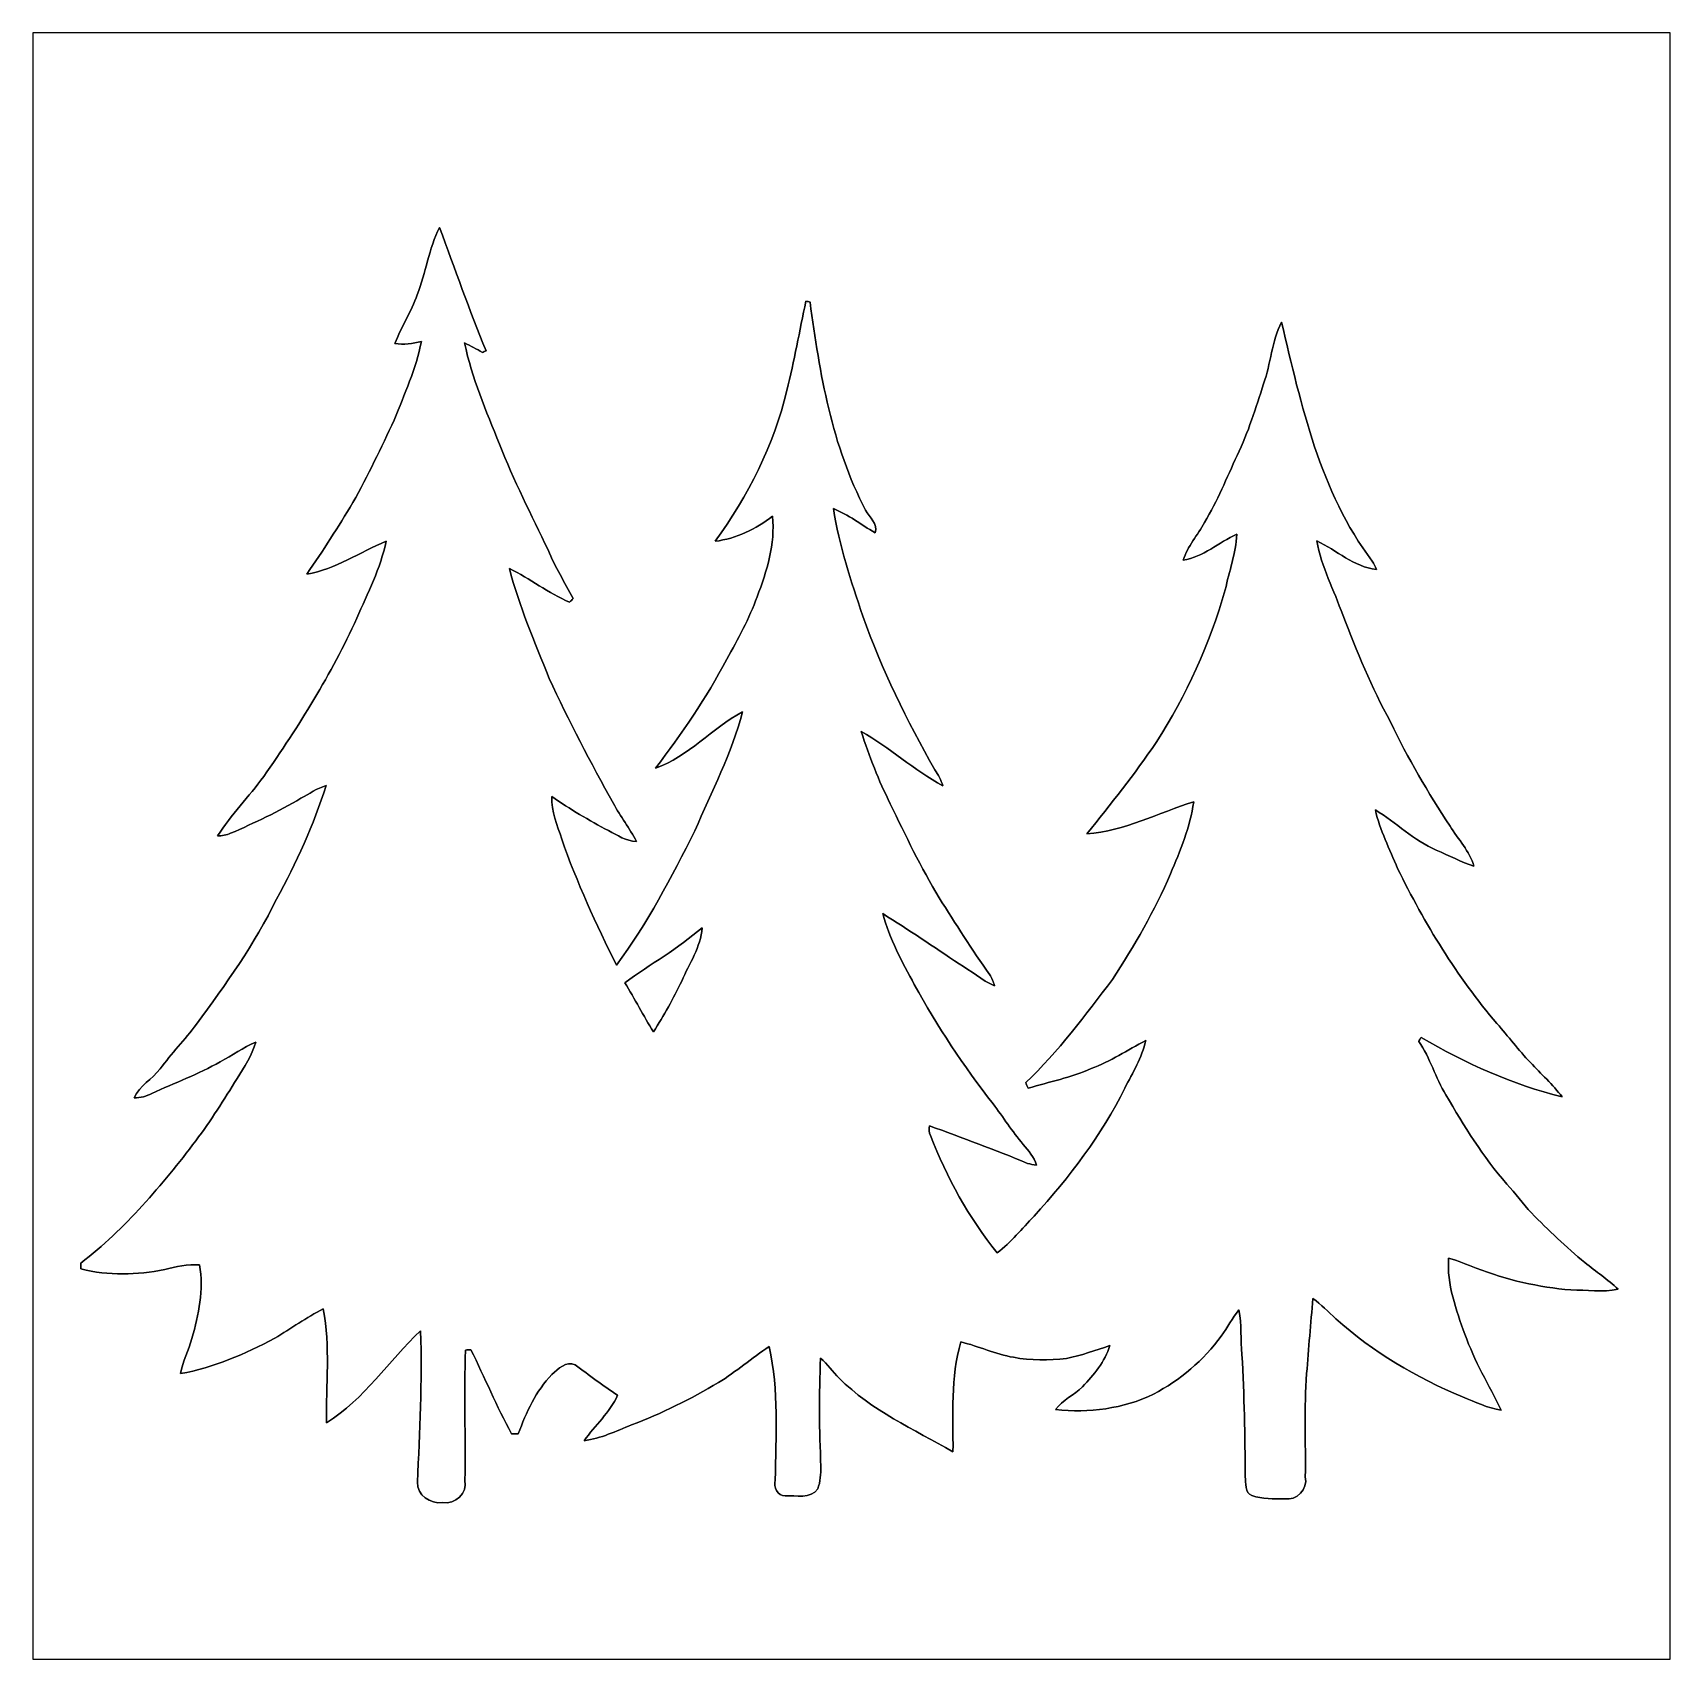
# Model space of a CAD drawing. Header units: centimetres. Extents: x -16.8 to 16.8, y -16.7 to 16.7.
import ezdxf

# ---------------------------------------------------------------- set-up
doc = ezdxf.new("R2010")
doc.units = ezdxf.units.CM
doc.header["$MEASUREMENT"] = 0
doc.layers.add('Layer 1', color=7, linetype='Continuous')

msp = doc.modelspace()

# ---------------------------------------------------------------- linework, layer by layer
at = {"layer": 'Layer 1', "color": 7}
for points, knots in [([(-16.77458, 16.66875), (-16.77458, 16.66875), (16.77458, 16.66875), (16.77458, 16.66875), (16.77458, 16.66875), (16.77458, 16.66875), (16.77458, -16.66875), (16.77458, -16.66875), (16.77458, -16.66875), (16.77458, -16.66875), (-16.77458, -16.66875), (-16.77458, -16.66875), (-16.77458, -16.66875), (-16.77458, -16.66875), (-16.77458, 16.66875), (-16.77458, 16.66875), (-16.77458, 16.66875), (-16.77458, 16.66875), (-16.77458, 16.66875), (-16.77458, 16.66875)], [0, 0, 0, 0, 0.16666667, 0.16666667, 0.16666667, 0.16666667, 0.33333333, 0.33333333, 0.33333333, 0.33333333, 0.5, 0.5, 0.5, 0.5, 0.66666667, 0.66666667, 0.66666667, 0.66666667, 1, 1, 1, 1]), ([(-8.89882, 11.29983), (-9.01771, 10.95057), (-9.22055, 10.63907), (-9.35778, 10.29829), (-9.35778, 10.29829), (-9.17504, 10.27571), (-8.98878, 10.28806), (-8.81274, 10.34309), (-8.81274, 10.34309), (-8.91963, 9.78359), (-9.16199, 9.26042), (-9.3666, 8.73125), (-9.3666, 8.73125), (-9.64071, 8.16328), (-9.90318, 7.58825), (-10.21539, 7.03933), (-10.21539, 7.03933), (-10.51348, 6.54085), (-10.82922, 6.05331), (-11.15624, 5.57389), (-11.15624, 5.57389), (-10.56958, 5.66702), (-10.07533, 6.02544), (-9.53347, 6.24558), (-9.53347, 6.24558), (-9.65129, 5.69242), (-9.90988, 5.18301), (-10.13672, 4.66831), (-10.13672, 4.66831), (-10.65424, 3.52213), (-11.32346, 2.45216), (-12.04348, 1.42381), (-12.04348, 1.42381), (-12.34899, 1.01036), (-12.71094, 0.63959), (-12.98822, 0.20532), (-12.98822, 0.20532), (-12.89756, 0.21131), (-12.80513, 0.22119), (-12.72152, 0.25964), (-12.72152, 0.25964), (-12.2301, 0.47519), (-11.74044, 0.70062), (-11.27972, 0.9779), (-11.27972, 0.9779), (-11.11215, 1.07244), (-10.94916, 1.17828), (-10.76537, 1.24001), (-10.76537, 1.24001), (-11.01972, 0.43004), (-11.37391, -0.34749), (-11.78137, -1.09149), (-11.78137, -1.09149), (-12.22587, -2.00589), (-12.81712, -2.8381), (-13.42108, -3.65266), (-13.42108, -3.65266), (-13.65144, -3.97228), (-13.93331, -4.25027), (-14.16579, -4.56882), (-14.16579, -4.56882), (-14.32489, -4.7819), (-14.58983, -4.90926), (-14.69461, -5.16149), (-14.69461, -5.16149), (-14.56761, -5.16572), (-14.4459, -5.12445), (-14.33266, -5.07118), (-14.33266, -5.07118), (-13.86664, -4.85387), (-13.3798, -4.6796), (-12.93354, -4.42172), (-12.93354, -4.42172), (-12.68942, -4.29048), (-12.4587, -4.13385), (-12.20646, -4.01884), (-12.20646, -4.01884), (-12.27914, -4.29189), (-12.44247, -4.52614), (-12.58923, -4.76356), (-12.58923, -4.76356), (-12.85311, -5.2003), (-13.12757, -5.63104), (-13.43307, -6.04026), (-13.43307, -6.04026), (-14.12734, -6.95431), (-14.87734, -7.84613), (-15.78998, -8.55133), (-15.78998, -8.55133), (-15.78928, -8.57991), (-15.78786, -8.63741), (-15.78716, -8.66634), (-15.78716, -8.66634), (-15.22695, -8.81133), (-14.63534, -8.79616), (-14.07125, -8.68116), (-14.07125, -8.68116), (-13.83841, -8.61695), (-13.60029, -8.56862), (-13.35758, -8.58767), (-13.35758, -8.58767), (-13.26833, -9.09285), (-13.37769, -9.60614), (-13.51245, -10.09297), (-13.51245, -10.09297), (-13.57983, -10.33674), (-13.7033, -10.56322), (-13.74775, -10.8137), (-13.74775, -10.8137), (-13.06689, -10.69164), (-12.42342, -10.41224), (-11.81629, -10.08803), (-11.81629, -10.08803), (-11.48574, -9.88695), (-11.16789, -9.66329), (-10.82181, -9.48902), (-10.82181, -9.48902), (-10.67435, -10.25878), (-10.77101, -11.04477), (-10.75337, -11.82194), (-10.75337, -11.82194), (-9.98432, -11.33475), (-9.47843, -10.55687), (-8.83038, -9.9381), (-8.83038, -9.9381), (-8.79087, -10.97209), (-8.84484, -12.00714), (-8.89459, -13.04008), (-8.89459, -13.04008), (-8.89882, -13.30396), (-8.63247, -13.49551), (-8.37812, -13.4553), (-8.37812, -13.4553), (-8.12094, -13.50539), (-7.86306, -13.26409), (-7.92021, -13.00127), (-7.92021, -13.00127), (-7.90646, -12.11157), (-7.93785, -11.22151), (-7.90751, -10.3318), (-7.90751, -10.3318), (-7.87083, -10.32863), (-7.83378, -10.32581), (-7.79674, -10.32334), (-7.79674, -10.32334), (-7.51487, -10.89554), (-7.27075, -11.48609), (-6.9656, -12.04701), (-6.9656, -12.04701), (-6.91974, -12.0463), (-6.87388, -12.0463), (-6.82801, -12.04666), (-6.82801, -12.04666), (-6.66291, -11.61027), (-6.46712, -11.1693), (-6.13728, -10.83098), (-6.13728, -10.83098), (-6.00604, -10.72197), (-5.85223, -10.54806), (-5.65997, -10.63625), (-5.65997, -10.63625), (-5.37281, -10.84509), (-5.09411, -11.06664), (-4.79249, -11.25608), (-4.79249, -11.25608), (-4.94947, -11.61556), (-5.25604, -11.87309), (-5.47617, -12.18882), (-5.47617, -12.18882), (-5.13503, -12.14367), (-4.82283, -11.99339), (-4.50744, -11.86462), (-4.50744, -11.86462), (-3.88796, -11.63179), (-3.29389, -11.33546), (-2.72556, -10.99749), (-2.72556, -10.99749), (-2.36361, -10.77313), (-2.04223, -10.49161), (-1.68593, -10.26019), (-1.68593, -10.26019), (-1.48661, -11.15942), (-1.54834, -12.08722), (-1.5621, -13.00021), (-1.5621, -13.00021), (-1.60267, -13.14309), (-1.51694, -13.31877), (-1.35855, -13.31807), (-1.35855, -13.31807), (-1.143, -13.30537), (-0.83256, -13.39286), (-0.6925, -13.17343), (-0.6925, -13.17343), (-0.63641, -13.02949), (-0.62794, -12.87145), (-0.62724, -12.7187), (-0.62724, -12.7187), (-0.65934, -11.97857), (-0.66851, -11.23738), (-0.63253, -10.49761), (-0.63253, -10.49761), (-0.49318, -10.62179), (-0.38523, -10.7756), (-0.25294, -10.90683), (-0.25294, -10.90683), (0.40816, -11.56899), (1.27529, -11.95952), (2.07927, -12.4146), (2.07927, -12.4146), (2.08527, -11.66319), (2.02459, -10.89519), (2.2412, -10.16494), (2.2412, -10.16494), (2.60562, -10.25031), (2.94675, -10.41717), (3.31717, -10.47962), (3.31717, -10.47962), (3.67453, -10.54735), (4.04248, -10.54241), (4.40337, -10.5029), (4.40337, -10.5029), (4.70923, -10.44751), (4.99851, -10.32969), (5.2959, -10.24114), (5.2959, -10.24114), (5.18689, -10.56605), (4.97029, -10.84157), (4.73216, -11.08287), (4.73216, -11.08287), (4.56283, -11.25537), (4.32647, -11.35204), (4.18253, -11.551), (4.18253, -11.551), (4.86163, -11.62015), (5.5693, -11.53866), (6.18666, -11.23421), (6.18666, -11.23421), (6.73453, -10.95234), (7.21219, -10.54029), (7.57661, -10.04358), (7.57661, -10.04358), (7.71031, -9.87531), (7.79745, -9.67458), (7.93644, -9.51018), (7.93644, -9.51018), (7.99465, -9.8111), (7.97313, -10.11943), (7.99924, -10.42353), (7.99924, -10.42353), (8.05074, -11.25784), (8.05956, -12.09357), (8.06732, -12.92931), (8.06732, -12.92931), (8.08426, -13.05066), (8.05215, -13.25845), (8.20455, -13.31383), (8.20455, -13.31383), (8.41692, -13.38651), (8.6487, -13.38651), (8.87095, -13.3798), (8.87095, -13.3798), (9.12107, -13.42602), (9.35708, -13.17907), (9.29711, -12.93107), (9.29711, -12.93107), (9.30945, -12.22446), (9.26959, -11.51643), (9.32497, -10.81088), (9.32497, -10.81088), (9.36554, -10.29758), (9.40647, -9.78429), (9.45515, -9.27171), (9.45515, -9.27171), (9.62589, -9.39482), (9.76559, -9.55287), (9.92364, -9.69116), (9.92364, -9.69116), (10.68458, -10.37484), (11.57852, -10.89554), (12.51938, -11.29136), (12.51938, -11.29136), (12.77902, -11.39331), (13.03232, -11.51925), (13.31066, -11.56582), (13.31066, -11.56582), (13.06124, -11.04794), (12.75821, -10.55264), (12.56771, -10.0076), (12.56771, -10.0076), (12.38709, -9.50701), (12.19588, -8.98631), (12.23327, -8.44515), (12.23327, -8.44515), (12.42554, -8.503), (12.61145, -8.57779), (12.79913, -8.64941), (12.79913, -8.64941), (13.41826, -8.896), (14.07619, -9.04205), (14.73941, -9.09955), (14.73941, -9.09955), (15.06008, -9.09743), (15.38817, -9.15635), (15.70461, -9.08403), (15.70461, -9.08403), (15.49365, -8.8833), (15.25094, -8.72102), (15.02551, -8.53899), (15.02551, -8.53899), (14.64345, -8.21796), (14.27762, -7.87753), (13.93084, -7.5184), (13.93084, -7.5184), (13.75163, -7.33178), (13.60346, -7.11835), (13.42566, -6.93032), (13.42566, -6.93032), (12.94165, -6.37117), (12.54795, -5.74111), (12.17965, -5.10222), (12.17965, -5.10222), (11.96516, -4.75051), (11.85616, -4.34446), (11.62226, -4.00368), (11.62226, -4.00368), (11.63426, -3.98321), (11.65754, -3.943), (11.66954, -3.92254), (11.66954, -3.92254), (12.57265, -4.45452), (13.54279, -4.88738), (14.56126, -5.14279), (14.56126, -5.14279), (14.36511, -4.88809), (14.12593, -4.67148), (13.90862, -4.43548), (13.90862, -4.43548), (13.66414, -4.18394), (13.4553, -3.90208), (13.22458, -3.6389), (13.22458, -3.6389), (12.40049, -2.68041), (11.74574, -1.58962), (11.18694, -0.45932), (11.18694, -0.45932), (11.02607, -0.06385), (10.8264, 0.32032), (10.73291, 0.73942), (10.73291, 0.73942), (11.15907, 0.47907), (11.52031, 0.11606), (11.98139, -0.08784), (11.98139, -0.08784), (12.24068, -0.19332), (12.48657, -0.33055), (12.75362, -0.41663), (12.75362, -0.41663), (12.66613, -0.10442), (12.42801, 0.13688), (12.2622, 0.40816), (12.2622, 0.40816), (11.81312, 1.09432), (11.3919, 1.80058), (11.043, 2.54353), (11.043, 2.54353), (10.65671, 3.24556), (10.35685, 3.98992), (10.06404, 4.73498), (10.06404, 4.73498), (9.88871, 5.24087), (9.62448, 5.71923), (9.53629, 6.25263), (9.53629, 6.25263), (9.94375, 6.0639), (10.29053, 5.71712), (10.75478, 5.66808), (10.75478, 5.66808), (10.72762, 5.72629), (10.70151, 5.78485), (10.66729, 5.83882), (10.66729, 5.83882), (9.59661, 7.26193), (9.21456, 9.03887), (8.81027, 10.73538), (8.81027, 10.73538), (8.60848, 10.34274), (8.59084, 9.88695), (8.44444, 9.47455), (8.44444, 9.47455), (8.27934, 8.97961), (8.13012, 8.47654), (7.90328, 8.00559), (7.90328, 8.00559), (7.68421, 7.54627), (7.50006, 7.06861), (7.23406, 6.63328), (7.23406, 6.63328), (7.09577, 6.3694), (6.88269, 6.1468), (6.7945, 5.85717), (6.7945, 5.85717), (7.20901, 5.9242), (7.52193, 6.22476), (7.89622, 6.38881), (7.89622, 6.38881), (7.87682, 5.99969), (7.73501, 5.62998), (7.65775, 5.25074), (7.65775, 5.25074), (7.33672, 4.14831), (6.86788, 3.08539), (6.23993, 2.12266), (6.23993, 2.12266), (5.80637, 1.46932), (5.30648, 0.86325), (4.82424, 0.24694), (4.82424, 0.24694), (5.59117, 0.30621), (6.28791, 0.6798), (7.01287, 0.90558), (7.01287, 0.90558), (6.93314, 0.39299), (6.73982, -0.09666), (6.53415, -0.57044), (6.53415, -0.57044), (6.21383, -1.33068), (5.79367, -2.04435), (5.34705, -2.73614), (5.34705, -2.73614), (4.78966, -3.46745), (4.23792, -4.21252), (3.56941, -4.84858), (3.56941, -4.84858), (3.58599, -4.88703), (3.60257, -4.92548), (3.6195, -4.96464), (3.6195, -4.96464), (4.04989, -4.83094), (4.49897, -4.75086), (4.91137, -4.56318), (4.91137, -4.56318), (5.30507, -4.41537), (5.65609, -4.18112), (6.02721, -3.98815), (6.02721, -3.98815), (5.94995, -4.3374), (5.76333, -4.64714), (5.59929, -4.96041), (5.59929, -4.96041), (5.12762, -5.93019), (4.46158, -6.79027), (3.73944, -7.58578), (3.73944, -7.58578), (3.49638, -7.84437), (3.26743, -8.12059), (2.98591, -8.33931), (2.98591, -8.33931), (2.40277, -7.61824), (1.95121, -6.79521), (1.61537, -5.93266), (1.61537, -5.93266), (1.58891, -5.87022), (1.57798, -5.80108), (1.59738, -5.73511), (1.59738, -5.73511), (2.27224, -5.97747), (2.94534, -6.23041), (3.60786, -6.50452), (3.60786, -6.50452), (3.66642, -6.52251), (3.7271, -6.52992), (3.78742, -6.54015), (3.78742, -6.54015), (3.74368, -6.37046), (3.62162, -6.24558), (3.51614, -6.1147), (3.51614, -6.1147), (3.29142, -5.85258), (3.11009, -5.55696), (2.89913, -5.28426), (2.89913, -5.28426), (2.29482, -4.51661), (1.76142, -3.69429), (1.28729, -2.84092), (1.28729, -2.84092), (1.0354, -2.37384), (0.77752, -1.90218), (0.64135, -1.38642), (0.64135, -1.38642), (1.16981, -1.71803), (1.68698, -2.06728), (2.20416, -2.41688), (2.20416, -2.41688), (2.45533, -2.55094), (2.66453, -2.75802), (2.93194, -2.86279), (2.93194, -2.86279), (2.90371, -2.78553), (2.87761, -2.70651), (2.83139, -2.63807), (2.83139, -2.63807), (2.46839, -2.12513), (2.13325, -1.59279), (1.7974, -1.06221), (1.7974, -1.06221), (1.42169, -0.44203), (1.10878, 0.21272), (0.79551, 0.86572), (0.79551, 0.86572), (0.55562, 1.34197), (0.3623, 1.8415), (0.19826, 2.34809), (0.19826, 2.34809), (0.78317, 2.02036), (1.27917, 1.55328), (1.87007, 1.23613), (1.87007, 1.23613), (1.83162, 1.35149), (1.77765, 1.46121), (1.70815, 1.56104), (1.70815, 1.56104), (1.1303, 2.56822), (0.62371, 3.61738), (0.23036, 4.71029), (0.23036, 4.71029), (-0.00882, 5.43348), (-0.25471, 6.15985), (-0.37148, 6.9148), (-0.37148, 6.9148), (-0.06279, 6.7945), (0.1965, 6.58248), (0.48295, 6.42161), (0.48295, 6.42161), (0.5528, 6.60365), (0.35983, 6.73841), (0.28928, 6.88234), (0.28928, 6.88234), (-0.40252, 8.19856), (-0.65299, 9.68798), (-0.84949, 11.14707), (-0.84949, 11.14707), (-0.86995, 11.15236), (-0.91158, 11.16295), (-0.93239, 11.16824), (-0.93239, 11.16824), (-1.06715, 10.55829), (-1.17016, 9.94092), (-1.32644, 9.33556), (-1.32644, 9.33556), (-1.58926, 8.21478), (-2.1209, 7.17409), (-2.79329, 6.24558), (-2.79329, 6.24558), (-2.36114, 6.29885), (-1.96074, 6.49852), (-1.61678, 6.75922), (-1.61678, 6.75922), (-1.56175, 6.18772), (-1.73249, 5.63527), (-1.93499, 5.10999), (-1.93499, 5.10999), (-2.09233, 4.65914), (-2.32586, 4.24286), (-2.55517, 3.82623), (-2.55517, 3.82623), (-2.96933, 3.03742), (-3.47592, 2.30117), (-4.01708, 1.59456), (-4.01708, 1.59456), (-3.34292, 1.83797), (-2.85503, 2.40736), (-2.23555, 2.75096), (-2.23555, 2.75096), (-2.4451, 1.89618), (-2.87443, 1.11866), (-3.20851, 0.30903), (-3.20851, 0.30903), (-3.68688, -0.63853), (-4.18183, -1.58644), (-4.81365, -2.44228), (-4.81365, -2.44228), (-5.23169, -1.60196), (-5.62928, -0.74789), (-5.93549, 0.14076), (-5.93549, 0.14076), (-6.03144, 0.42369), (-6.14221, 0.70979), (-6.14221, 1.01212), (-6.14221, 1.01212), (-5.77003, 0.75424), (-5.37739, 0.52705), (-4.97699, 0.31538), (-4.97699, 0.31538), (-4.79566, 0.22331), (-4.61927, 0.0949), (-4.40796, 0.0949), (-4.40796, 0.0949), (-4.54166, 0.36654), (-4.73534, 0.60325), (-4.87751, 0.8703), (-4.87751, 0.8703), (-5.3467, 1.70991), (-5.79155, 2.56364), (-6.19513, 3.43641), (-6.19513, 3.43641), (-6.48653, 4.17865), (-6.81284, 4.91314), (-7.00758, 5.68854), (-7.00758, 5.68854), (-6.58389, 5.48146), (-6.21171, 5.18231), (-5.77603, 4.99569), (-5.77603, 4.99569), (-5.75134, 5.02109), (-5.72594, 5.04649), (-5.70089, 5.07153), (-5.70089, 5.07153), (-5.87763, 5.40067), (-6.07413, 5.72029), (-6.21594, 6.06707), (-6.21594, 6.06707), (-6.5592, 6.78568), (-6.92256, 7.49582), (-7.21466, 8.23807), (-7.21466, 8.23807), (-7.48065, 8.91716), (-7.78122, 9.59132), (-7.92586, 10.30993), (-7.92586, 10.30993), (-7.80203, 10.25066), (-7.68068, 10.18434), (-7.56109, 10.11555), (-7.56109, 10.11555), (-7.54239, 10.12402), (-7.50499, 10.14095), (-7.4863, 10.14942), (-7.4863, 10.14942), (-7.83061, 10.98127), (-8.12729, 11.83252), (-8.44021, 12.67672), (-8.44021, 12.67672), (-8.66281, 12.24456), (-8.7189, 11.74962), (-8.89882, 11.29983)], [0, 0, 0, 0, 0.00617284, 0.00617284, 0.00617284, 0.00617284, 0.01234568, 0.01234568, 0.01234568, 0.01234568, 0.01851852, 0.01851852, 0.01851852, 0.01851852, 0.02469136, 0.02469136, 0.02469136, 0.02469136, 0.0308642, 0.0308642, 0.0308642, 0.0308642, 0.03703704, 0.03703704, 0.03703704, 0.03703704, 0.04320988, 0.04320988, 0.04320988, 0.04320988, 0.04938272, 0.04938272, 0.04938272, 0.04938272, 0.05555556, 0.05555556, 0.05555556, 0.05555556, 0.0617284, 0.0617284, 0.0617284, 0.0617284, 0.06790123, 0.06790123, 0.06790123, 0.06790123, 0.07407407, 0.07407407, 0.07407407, 0.07407407, 0.08024691, 0.08024691, 0.08024691, 0.08024691, 0.08641975, 0.08641975, 0.08641975, 0.08641975, 0.09259259, 0.09259259, 0.09259259, 0.09259259, 0.09876543, 0.09876543, 0.09876543, 0.09876543, 0.10493827, 0.10493827, 0.10493827, 0.10493827, 0.11111111, 0.11111111, 0.11111111, 0.11111111, 0.11728395, 0.11728395, 0.11728395, 0.11728395, 0.12345679, 0.12345679, 0.12345679, 0.12345679, 0.12962963, 0.12962963, 0.12962963, 0.12962963, 0.13580247, 0.13580247, 0.13580247, 0.13580247, 0.14197531, 0.14197531, 0.14197531, 0.14197531, 0.14814815, 0.14814815, 0.14814815, 0.14814815, 0.15432099, 0.15432099, 0.15432099, 0.15432099, 0.16049383, 0.16049383, 0.16049383, 0.16049383, 0.16666667, 0.16666667, 0.16666667, 0.16666667, 0.17283951, 0.17283951, 0.17283951, 0.17283951, 0.17901235, 0.17901235, 0.17901235, 0.17901235, 0.18518519, 0.18518519, 0.18518519, 0.18518519, 0.19135802, 0.19135802, 0.19135802, 0.19135802, 0.19753086, 0.19753086, 0.19753086, 0.19753086, 0.2037037, 0.2037037, 0.2037037, 0.2037037, 0.20987654, 0.20987654, 0.20987654, 0.20987654, 0.21604938, 0.21604938, 0.21604938, 0.21604938, 0.22222222, 0.22222222, 0.22222222, 0.22222222, 0.22839506, 0.22839506, 0.22839506, 0.22839506, 0.2345679, 0.2345679, 0.2345679, 0.2345679, 0.24074074, 0.24074074, 0.24074074, 0.24074074, 0.24691358, 0.24691358, 0.24691358, 0.24691358, 0.25308642, 0.25308642, 0.25308642, 0.25308642, 0.25925926, 0.25925926, 0.25925926, 0.25925926, 0.2654321, 0.2654321, 0.2654321, 0.2654321, 0.27160494, 0.27160494, 0.27160494, 0.27160494, 0.27777778, 0.27777778, 0.27777778, 0.27777778, 0.28395062, 0.28395062, 0.28395062, 0.28395062, 0.29012346, 0.29012346, 0.29012346, 0.29012346, 0.2962963, 0.2962963, 0.2962963, 0.2962963, 0.30246914, 0.30246914, 0.30246914, 0.30246914, 0.30864198, 0.30864198, 0.30864198, 0.30864198, 0.31481481, 0.31481481, 0.31481481, 0.31481481, 0.32098765, 0.32098765, 0.32098765, 0.32098765, 0.32716049, 0.32716049, 0.32716049, 0.32716049, 0.33333333, 0.33333333, 0.33333333, 0.33333333, 0.33950617, 0.33950617, 0.33950617, 0.33950617, 0.34567901, 0.34567901, 0.34567901, 0.34567901, 0.35185185, 0.35185185, 0.35185185, 0.35185185, 0.35802469, 0.35802469, 0.35802469, 0.35802469, 0.36419753, 0.36419753, 0.36419753, 0.36419753, 0.37037037, 0.37037037, 0.37037037, 0.37037037, 0.37654321, 0.37654321, 0.37654321, 0.37654321, 0.38271605, 0.38271605, 0.38271605, 0.38271605, 0.38888889, 0.38888889, 0.38888889, 0.38888889, 0.39506173, 0.39506173, 0.39506173, 0.39506173, 0.40123457, 0.40123457, 0.40123457, 0.40123457, 0.40740741, 0.40740741, 0.40740741, 0.40740741, 0.41358025, 0.41358025, 0.41358025, 0.41358025, 0.41975309, 0.41975309, 0.41975309, 0.41975309, 0.42592593, 0.42592593, 0.42592593, 0.42592593, 0.43209877, 0.43209877, 0.43209877, 0.43209877, 0.4382716, 0.4382716, 0.4382716, 0.4382716, 0.44444444, 0.44444444, 0.44444444, 0.44444444, 0.45061728, 0.45061728, 0.45061728, 0.45061728, 0.45679012, 0.45679012, 0.45679012, 0.45679012, 0.46296296, 0.46296296, 0.46296296, 0.46296296, 0.4691358, 0.4691358, 0.4691358, 0.4691358, 0.47530864, 0.47530864, 0.47530864, 0.47530864, 0.48148148, 0.48148148, 0.48148148, 0.48148148, 0.48765432, 0.48765432, 0.48765432, 0.48765432, 0.49382716, 0.49382716, 0.49382716, 0.49382716, 0.5, 0.5, 0.5, 0.5, 0.50617284, 0.50617284, 0.50617284, 0.50617284, 0.51234568, 0.51234568, 0.51234568, 0.51234568, 0.51851852, 0.51851852, 0.51851852, 0.51851852, 0.52469136, 0.52469136, 0.52469136, 0.52469136, 0.5308642, 0.5308642, 0.5308642, 0.5308642, 0.53703704, 0.53703704, 0.53703704, 0.53703704, 0.54320988, 0.54320988, 0.54320988, 0.54320988, 0.54938272, 0.54938272, 0.54938272, 0.54938272, 0.55555556, 0.55555556, 0.55555556, 0.55555556, 0.5617284, 0.5617284, 0.5617284, 0.5617284, 0.56790123, 0.56790123, 0.56790123, 0.56790123, 0.57407407, 0.57407407, 0.57407407, 0.57407407, 0.58024691, 0.58024691, 0.58024691, 0.58024691, 0.58641975, 0.58641975, 0.58641975, 0.58641975, 0.59259259, 0.59259259, 0.59259259, 0.59259259, 0.59876543, 0.59876543, 0.59876543, 0.59876543, 0.60493827, 0.60493827, 0.60493827, 0.60493827, 0.61111111, 0.61111111, 0.61111111, 0.61111111, 0.61728395, 0.61728395, 0.61728395, 0.61728395, 0.62345679, 0.62345679, 0.62345679, 0.62345679, 0.62962963, 0.62962963, 0.62962963, 0.62962963, 0.63580247, 0.63580247, 0.63580247, 0.63580247, 0.64197531, 0.64197531, 0.64197531, 0.64197531, 0.64814815, 0.64814815, 0.64814815, 0.64814815, 0.65432099, 0.65432099, 0.65432099, 0.65432099, 0.66049383, 0.66049383, 0.66049383, 0.66049383, 0.66666667, 0.66666667, 0.66666667, 0.66666667, 0.67283951, 0.67283951, 0.67283951, 0.67283951, 0.67901235, 0.67901235, 0.67901235, 0.67901235, 0.68518519, 0.68518519, 0.68518519, 0.68518519, 0.69135802, 0.69135802, 0.69135802, 0.69135802, 0.69753086, 0.69753086, 0.69753086, 0.69753086, 0.7037037, 0.7037037, 0.7037037, 0.7037037, 0.70987654, 0.70987654, 0.70987654, 0.70987654, 0.71604938, 0.71604938, 0.71604938, 0.71604938, 0.72222222, 0.72222222, 0.72222222, 0.72222222, 0.72839506, 0.72839506, 0.72839506, 0.72839506, 0.7345679, 0.7345679, 0.7345679, 0.7345679, 0.74074074, 0.74074074, 0.74074074, 0.74074074, 0.74691358, 0.74691358, 0.74691358, 0.74691358, 0.75308642, 0.75308642, 0.75308642, 0.75308642, 0.75925926, 0.75925926, 0.75925926, 0.75925926, 0.7654321, 0.7654321, 0.7654321, 0.7654321, 0.77160494, 0.77160494, 0.77160494, 0.77160494, 0.77777778, 0.77777778, 0.77777778, 0.77777778, 0.78395062, 0.78395062, 0.78395062, 0.78395062, 0.79012346, 0.79012346, 0.79012346, 0.79012346, 0.7962963, 0.7962963, 0.7962963, 0.7962963, 0.80246914, 0.80246914, 0.80246914, 0.80246914, 0.80864198, 0.80864198, 0.80864198, 0.80864198, 0.81481481, 0.81481481, 0.81481481, 0.81481481, 0.82098765, 0.82098765, 0.82098765, 0.82098765, 0.82716049, 0.82716049, 0.82716049, 0.82716049, 0.83333333, 0.83333333, 0.83333333, 0.83333333, 0.83950617, 0.83950617, 0.83950617, 0.83950617, 0.84567901, 0.84567901, 0.84567901, 0.84567901, 0.85185185, 0.85185185, 0.85185185, 0.85185185, 0.85802469, 0.85802469, 0.85802469, 0.85802469, 0.86419753, 0.86419753, 0.86419753, 0.86419753, 0.87037037, 0.87037037, 0.87037037, 0.87037037, 0.87654321, 0.87654321, 0.87654321, 0.87654321, 0.88271605, 0.88271605, 0.88271605, 0.88271605, 0.88888889, 0.88888889, 0.88888889, 0.88888889, 0.89506173, 0.89506173, 0.89506173, 0.89506173, 0.90123457, 0.90123457, 0.90123457, 0.90123457, 0.90740741, 0.90740741, 0.90740741, 0.90740741, 0.91358025, 0.91358025, 0.91358025, 0.91358025, 0.91975309, 0.91975309, 0.91975309, 0.91975309, 0.92592593, 0.92592593, 0.92592593, 0.92592593, 0.93209877, 0.93209877, 0.93209877, 0.93209877, 0.9382716, 0.9382716, 0.9382716, 0.9382716, 0.94444444, 0.94444444, 0.94444444, 0.94444444, 0.95061728, 0.95061728, 0.95061728, 0.95061728, 0.95679012, 0.95679012, 0.95679012, 0.95679012, 0.96296296, 0.96296296, 0.96296296, 0.96296296, 0.9691358, 0.9691358, 0.9691358, 0.9691358, 0.97530864, 0.97530864, 0.97530864, 0.97530864, 0.98148148, 0.98148148, 0.98148148, 0.98148148, 0.98765432, 0.98765432, 0.98765432, 0.98765432, 1, 1, 1, 1]), ([(-4.64361, -2.80176), (-4.11762, -2.42323), (-3.55212, -2.09938), (-3.05964, -1.67569), (-3.05964, -1.67569), (-3.08857, -2.07574), (-3.32317, -2.41053), (-3.47909, -2.76754), (-3.47909, -2.76754), (-3.64384, -3.12984), (-3.84916, -3.47133), (-4.05589, -3.81035), (-4.05589, -3.81035), (-4.26367, -3.48121), (-4.44041, -3.13408), (-4.64361, -2.80176)], [0, 0, 0, 0, 0.2, 0.2, 0.2, 0.2, 0.4, 0.4, 0.4, 0.4, 0.6, 0.6, 0.6, 0.6, 1, 1, 1, 1])]:
    msp.add_open_spline(points, degree=3, knots=knots, dxfattribs=at)
at = {"layer": 'Layer 1', "color": 252}
for points, knots in [([(-8.89882, 11.29983), (-8.7189, 11.74962), (-8.66281, 12.24456), (-8.44021, 12.67672), (-8.44021, 12.67672), (-8.12729, 11.83252), (-7.83061, 10.98127), (-7.4863, 10.14942), (-7.4863, 10.14942), (-7.50499, 10.14095), (-7.54239, 10.12402), (-7.56109, 10.11555), (-7.56109, 10.11555), (-7.68068, 10.18434), (-7.80203, 10.25066), (-7.92586, 10.30993), (-7.92586, 10.30993), (-7.78122, 9.59132), (-7.48065, 8.91716), (-7.21466, 8.23807), (-7.21466, 8.23807), (-6.92256, 7.49582), (-6.5592, 6.78568), (-6.21594, 6.06707), (-6.21594, 6.06707), (-6.07413, 5.72029), (-5.87763, 5.40067), (-5.70089, 5.07153), (-5.70089, 5.07153), (-5.72594, 5.04649), (-5.75134, 5.02109), (-5.77603, 4.99569), (-5.77603, 4.99569), (-6.21171, 5.18231), (-6.58389, 5.48146), (-7.00758, 5.68854), (-7.00758, 5.68854), (-6.81284, 4.91314), (-6.48653, 4.17865), (-6.19513, 3.43641), (-6.19513, 3.43641), (-5.79155, 2.56364), (-5.3467, 1.70991), (-4.87751, 0.8703), (-4.87751, 0.8703), (-4.73534, 0.60325), (-4.54166, 0.36654), (-4.40796, 0.0949), (-4.40796, 0.0949), (-4.61927, 0.0949), (-4.79566, 0.22331), (-4.97699, 0.31538), (-4.97699, 0.31538), (-5.37739, 0.52705), (-5.77003, 0.75424), (-6.14221, 1.01212), (-6.14221, 1.01212), (-6.14221, 0.70979), (-6.03144, 0.42369), (-5.93549, 0.14076), (-5.93549, 0.14076), (-5.62928, -0.74789), (-5.23169, -1.60196), (-4.81365, -2.44228), (-4.81365, -2.44228), (-4.18183, -1.58644), (-3.68688, -0.63853), (-3.20851, 0.30903), (-3.20851, 0.30903), (-2.87443, 1.11866), (-2.4451, 1.89618), (-2.23555, 2.75096), (-2.23555, 2.75096), (-2.85503, 2.40736), (-3.34292, 1.83797), (-4.01708, 1.59456), (-4.01708, 1.59456), (-3.47592, 2.30117), (-2.96933, 3.03742), (-2.55517, 3.82623), (-2.55517, 3.82623), (-2.32586, 4.24286), (-2.09233, 4.65914), (-1.93499, 5.10999), (-1.93499, 5.10999), (-1.73249, 5.63527), (-1.56175, 6.18772), (-1.61678, 6.75922), (-1.61678, 6.75922), (-1.96074, 6.49852), (-2.36114, 6.29885), (-2.79329, 6.24558), (-2.79329, 6.24558), (-2.1209, 7.17409), (-1.58926, 8.21478), (-1.32644, 9.33556), (-1.32644, 9.33556), (-1.17016, 9.94092), (-1.06715, 10.55829), (-0.93239, 11.16824), (-0.93239, 11.16824), (-0.91158, 11.16295), (-0.86995, 11.15236), (-0.84949, 11.14707), (-0.84949, 11.14707), (-0.65299, 9.68798), (-0.40252, 8.19856), (0.28928, 6.88234), (0.28928, 6.88234), (0.35983, 6.73841), (0.5528, 6.60365), (0.48295, 6.42161), (0.48295, 6.42161), (0.1965, 6.58248), (-0.06279, 6.7945), (-0.37148, 6.9148), (-0.37148, 6.9148), (-0.25471, 6.15985), (-0.00882, 5.43348), (0.23036, 4.71029), (0.23036, 4.71029), (0.62371, 3.61738), (1.1303, 2.56822), (1.70815, 1.56104), (1.70815, 1.56104), (1.77765, 1.46121), (1.83162, 1.35149), (1.87007, 1.23613), (1.87007, 1.23613), (1.27917, 1.55328), (0.78317, 2.02036), (0.19826, 2.34809), (0.19826, 2.34809), (0.3623, 1.8415), (0.55562, 1.34197), (0.79551, 0.86572), (0.79551, 0.86572), (1.10878, 0.21272), (1.42169, -0.44203), (1.7974, -1.06221), (1.7974, -1.06221), (2.13325, -1.59279), (2.46839, -2.12513), (2.83139, -2.63807), (2.83139, -2.63807), (2.87761, -2.70651), (2.90371, -2.78553), (2.93194, -2.86279), (2.93194, -2.86279), (2.66453, -2.75802), (2.45533, -2.55094), (2.20416, -2.41688), (2.20416, -2.41688), (1.68698, -2.06728), (1.16981, -1.71803), (0.64135, -1.38642), (0.64135, -1.38642), (0.77752, -1.90218), (1.0354, -2.37384), (1.28729, -2.84092), (1.28729, -2.84092), (1.76142, -3.69429), (2.29482, -4.51661), (2.89913, -5.28426), (2.89913, -5.28426), (3.11009, -5.55696), (3.29142, -5.85258), (3.51614, -6.1147), (3.51614, -6.1147), (3.62162, -6.24558), (3.74368, -6.37046), (3.78742, -6.54015), (3.78742, -6.54015), (3.7271, -6.52992), (3.66642, -6.52251), (3.60786, -6.50452), (3.60786, -6.50452), (2.94534, -6.23041), (2.27224, -5.97747), (1.59738, -5.73511), (1.59738, -5.73511), (1.57798, -5.80108), (1.58891, -5.87022), (1.61537, -5.93266), (1.61537, -5.93266), (1.95121, -6.79521), (2.40277, -7.61824), (2.98591, -8.33931), (2.98591, -8.33931), (3.26743, -8.12059), (3.49638, -7.84437), (3.73944, -7.58578), (3.73944, -7.58578), (4.46158, -6.79027), (5.12762, -5.93019), (5.59929, -4.96041), (5.59929, -4.96041), (5.76333, -4.64714), (5.94995, -4.3374), (6.02721, -3.98815), (6.02721, -3.98815), (5.65609, -4.18112), (5.30507, -4.41537), (4.91137, -4.56318), (4.91137, -4.56318), (4.49897, -4.75086), (4.04989, -4.83094), (3.6195, -4.96464), (3.6195, -4.96464), (3.60257, -4.92548), (3.58599, -4.88703), (3.56941, -4.84858), (3.56941, -4.84858), (4.23792, -4.21252), (4.78966, -3.46745), (5.34705, -2.73614), (5.34705, -2.73614), (5.79367, -2.04435), (6.21383, -1.33068), (6.53415, -0.57044), (6.53415, -0.57044), (6.73982, -0.09666), (6.93314, 0.39299), (7.01287, 0.90558), (7.01287, 0.90558), (6.28791, 0.6798), (5.59117, 0.30621), (4.82424, 0.24694), (4.82424, 0.24694), (5.30648, 0.86325), (5.80637, 1.46932), (6.23993, 2.12266), (6.23993, 2.12266), (6.86788, 3.08539), (7.33672, 4.14831), (7.65775, 5.25074), (7.65775, 5.25074), (7.73501, 5.62998), (7.87682, 5.99969), (7.89622, 6.38881), (7.89622, 6.38881), (7.52193, 6.22476), (7.20901, 5.9242), (6.7945, 5.85717), (6.7945, 5.85717), (6.88269, 6.1468), (7.09577, 6.3694), (7.23406, 6.63328), (7.23406, 6.63328), (7.50006, 7.06861), (7.68421, 7.54627), (7.90328, 8.00559), (7.90328, 8.00559), (8.13012, 8.47654), (8.27934, 8.97961), (8.44444, 9.47455), (8.44444, 9.47455), (8.59084, 9.88695), (8.60848, 10.34274), (8.81027, 10.73538), (8.81027, 10.73538), (9.21456, 9.03887), (9.59661, 7.26193), (10.66729, 5.83882), (10.66729, 5.83882), (10.70151, 5.78485), (10.72762, 5.72629), (10.75478, 5.66808), (10.75478, 5.66808), (10.29053, 5.71712), (9.94375, 6.0639), (9.53629, 6.25263), (9.53629, 6.25263), (9.62448, 5.71923), (9.88871, 5.24087), (10.06404, 4.73498), (10.06404, 4.73498), (10.35685, 3.98992), (10.65671, 3.24556), (11.043, 2.54353), (11.043, 2.54353), (11.3919, 1.80058), (11.81312, 1.09432), (12.2622, 0.40816), (12.2622, 0.40816), (12.42801, 0.13688), (12.66613, -0.10442), (12.75362, -0.41663), (12.75362, -0.41663), (12.48657, -0.33055), (12.24068, -0.19332), (11.98139, -0.08784), (11.98139, -0.08784), (11.52031, 0.11606), (11.15907, 0.47907), (10.73291, 0.73942), (10.73291, 0.73942), (10.8264, 0.32032), (11.02607, -0.06385), (11.18694, -0.45932), (11.18694, -0.45932), (11.74574, -1.58962), (12.40049, -2.68041), (13.22458, -3.6389), (13.22458, -3.6389), (13.4553, -3.90208), (13.66414, -4.18394), (13.90862, -4.43548), (13.90862, -4.43548), (14.12593, -4.67148), (14.36511, -4.88809), (14.56126, -5.14279), (14.56126, -5.14279), (13.54279, -4.88738), (12.57265, -4.45452), (11.66954, -3.92254), (11.66954, -3.92254), (11.65754, -3.943), (11.63426, -3.98321), (11.62226, -4.00368), (11.62226, -4.00368), (11.85616, -4.34446), (11.96516, -4.75051), (12.17965, -5.10222), (12.17965, -5.10222), (12.54795, -5.74111), (12.94165, -6.37117), (13.42566, -6.93032), (13.42566, -6.93032), (13.60346, -7.11835), (13.75163, -7.33178), (13.93084, -7.5184), (13.93084, -7.5184), (14.27762, -7.87753), (14.64345, -8.21796), (15.02551, -8.53899), (15.02551, -8.53899), (15.25094, -8.72102), (15.49365, -8.8833), (15.70461, -9.08403), (15.70461, -9.08403), (15.38817, -9.15635), (15.06008, -9.09743), (14.73941, -9.09955), (14.73941, -9.09955), (14.07619, -9.04205), (13.41826, -8.896), (12.79913, -8.64941), (12.79913, -8.64941), (12.61145, -8.57779), (12.42554, -8.503), (12.23327, -8.44515), (12.23327, -8.44515), (12.19588, -8.98631), (12.38709, -9.50701), (12.56771, -10.0076), (12.56771, -10.0076), (12.75821, -10.55264), (13.06124, -11.04794), (13.31066, -11.56582), (13.31066, -11.56582), (13.03232, -11.51925), (12.77902, -11.39331), (12.51938, -11.29136), (12.51938, -11.29136), (11.57852, -10.89554), (10.68458, -10.37484), (9.92364, -9.69116), (9.92364, -9.69116), (9.76559, -9.55287), (9.62589, -9.39482), (9.45515, -9.27171), (9.45515, -9.27171), (9.40647, -9.78429), (9.36554, -10.29758), (9.32497, -10.81088), (9.32497, -10.81088), (9.26959, -11.51643), (9.30945, -12.22446), (9.29711, -12.93107), (9.29711, -12.93107), (9.35708, -13.17907), (9.12107, -13.42602), (8.87095, -13.3798), (8.87095, -13.3798), (8.6487, -13.38651), (8.41692, -13.38651), (8.20455, -13.31383), (8.20455, -13.31383), (8.05215, -13.25845), (8.08426, -13.05066), (8.06732, -12.92931), (8.06732, -12.92931), (8.05956, -12.09357), (8.05074, -11.25784), (7.99924, -10.42353), (7.99924, -10.42353), (7.97313, -10.11943), (7.99465, -9.8111), (7.93644, -9.51018), (7.93644, -9.51018), (7.79745, -9.67458), (7.71031, -9.87531), (7.57661, -10.04358), (7.57661, -10.04358), (7.21219, -10.54029), (6.73453, -10.95234), (6.18666, -11.23421), (6.18666, -11.23421), (5.5693, -11.53866), (4.86163, -11.62015), (4.18253, -11.551), (4.18253, -11.551), (4.32647, -11.35204), (4.56283, -11.25537), (4.73216, -11.08287), (4.73216, -11.08287), (4.97029, -10.84157), (5.18689, -10.56605), (5.2959, -10.24114), (5.2959, -10.24114), (4.99851, -10.32969), (4.70923, -10.44751), (4.40337, -10.5029), (4.40337, -10.5029), (4.04248, -10.54241), (3.67453, -10.54735), (3.31717, -10.47962), (3.31717, -10.47962), (2.94675, -10.41717), (2.60562, -10.25031), (2.2412, -10.16494), (2.2412, -10.16494), (2.02459, -10.89519), (2.08527, -11.66319), (2.07927, -12.4146), (2.07927, -12.4146), (1.27529, -11.95952), (0.40816, -11.56899), (-0.25294, -10.90683), (-0.25294, -10.90683), (-0.38523, -10.7756), (-0.49318, -10.62179), (-0.63253, -10.49761), (-0.63253, -10.49761), (-0.66851, -11.23738), (-0.65934, -11.97857), (-0.62724, -12.7187), (-0.62724, -12.7187), (-0.62794, -12.87145), (-0.63641, -13.02949), (-0.6925, -13.17343), (-0.6925, -13.17343), (-0.83256, -13.39286), (-1.143, -13.30537), (-1.35855, -13.31807), (-1.35855, -13.31807), (-1.51694, -13.31877), (-1.60267, -13.14309), (-1.5621, -13.00021), (-1.5621, -13.00021), (-1.54834, -12.08722), (-1.48661, -11.15942), (-1.68593, -10.26019), (-1.68593, -10.26019), (-2.04223, -10.49161), (-2.36361, -10.77313), (-2.72556, -10.99749), (-2.72556, -10.99749), (-3.29389, -11.33546), (-3.88796, -11.63179), (-4.50744, -11.86462), (-4.50744, -11.86462), (-4.82283, -11.99339), (-5.13503, -12.14367), (-5.47617, -12.18882), (-5.47617, -12.18882), (-5.25604, -11.87309), (-4.94947, -11.61556), (-4.79249, -11.25608), (-4.79249, -11.25608), (-5.09411, -11.06664), (-5.37281, -10.84509), (-5.65997, -10.63625), (-5.65997, -10.63625), (-5.85223, -10.54806), (-6.00604, -10.72197), (-6.13728, -10.83098), (-6.13728, -10.83098), (-6.46712, -11.1693), (-6.66291, -11.61027), (-6.82801, -12.04666), (-6.82801, -12.04666), (-6.87388, -12.0463), (-6.91974, -12.0463), (-6.9656, -12.04701), (-6.9656, -12.04701), (-7.27075, -11.48609), (-7.51487, -10.89554), (-7.79674, -10.32334), (-7.79674, -10.32334), (-7.83378, -10.32581), (-7.87083, -10.32863), (-7.90751, -10.3318), (-7.90751, -10.3318), (-7.93785, -11.22151), (-7.90646, -12.11157), (-7.92021, -13.00127), (-7.92021, -13.00127), (-7.86306, -13.26409), (-8.12094, -13.50539), (-8.37812, -13.4553), (-8.37812, -13.4553), (-8.63247, -13.49551), (-8.89882, -13.30396), (-8.89459, -13.04008), (-8.89459, -13.04008), (-8.84484, -12.00714), (-8.79087, -10.97209), (-8.83038, -9.9381), (-8.83038, -9.9381), (-9.47843, -10.55687), (-9.98432, -11.33475), (-10.75337, -11.82194), (-10.75337, -11.82194), (-10.77101, -11.04477), (-10.67435, -10.25878), (-10.82181, -9.48902), (-10.82181, -9.48902), (-11.16789, -9.66329), (-11.48574, -9.88695), (-11.81629, -10.08803), (-11.81629, -10.08803), (-12.42342, -10.41224), (-13.06689, -10.69164), (-13.74775, -10.8137), (-13.74775, -10.8137), (-13.7033, -10.56322), (-13.57983, -10.33674), (-13.51245, -10.09297), (-13.51245, -10.09297), (-13.37769, -9.60614), (-13.26833, -9.09285), (-13.35758, -8.58767), (-13.35758, -8.58767), (-13.60029, -8.56862), (-13.83841, -8.61695), (-14.07125, -8.68116), (-14.07125, -8.68116), (-14.63534, -8.79616), (-15.22695, -8.81133), (-15.78716, -8.66634), (-15.78716, -8.66634), (-15.78786, -8.63741), (-15.78928, -8.57991), (-15.78998, -8.55133), (-15.78998, -8.55133), (-14.87734, -7.84613), (-14.12734, -6.95431), (-13.43307, -6.04026), (-13.43307, -6.04026), (-13.12757, -5.63104), (-12.85311, -5.2003), (-12.58923, -4.76356), (-12.58923, -4.76356), (-12.44247, -4.52614), (-12.27914, -4.29189), (-12.20646, -4.01884), (-12.20646, -4.01884), (-12.4587, -4.13385), (-12.68942, -4.29048), (-12.93354, -4.42172), (-12.93354, -4.42172), (-13.3798, -4.6796), (-13.86664, -4.85387), (-14.33266, -5.07118), (-14.33266, -5.07118), (-14.4459, -5.12445), (-14.56761, -5.16572), (-14.69461, -5.16149), (-14.69461, -5.16149), (-14.58983, -4.90926), (-14.32489, -4.7819), (-14.16579, -4.56882), (-14.16579, -4.56882), (-13.93331, -4.25027), (-13.65144, -3.97228), (-13.42108, -3.65266), (-13.42108, -3.65266), (-12.81712, -2.8381), (-12.22587, -2.00589), (-11.78137, -1.09149), (-11.78137, -1.09149), (-11.37391, -0.34749), (-11.01972, 0.43004), (-10.76537, 1.24001), (-10.76537, 1.24001), (-10.94916, 1.17828), (-11.11215, 1.07244), (-11.27972, 0.9779), (-11.27972, 0.9779), (-11.74044, 0.70062), (-12.2301, 0.47519), (-12.72152, 0.25964), (-12.72152, 0.25964), (-12.80513, 0.22119), (-12.89756, 0.21131), (-12.98822, 0.20532), (-12.98822, 0.20532), (-12.71094, 0.63959), (-12.34899, 1.01036), (-12.04348, 1.42381), (-12.04348, 1.42381), (-11.32346, 2.45216), (-10.65424, 3.52213), (-10.13672, 4.66831), (-10.13672, 4.66831), (-9.90988, 5.18301), (-9.65129, 5.69242), (-9.53347, 6.24558), (-9.53347, 6.24558), (-10.07533, 6.02544), (-10.56958, 5.66702), (-11.15624, 5.57389), (-11.15624, 5.57389), (-10.82922, 6.05331), (-10.51348, 6.54085), (-10.21539, 7.03933), (-10.21539, 7.03933), (-9.90318, 7.58825), (-9.64071, 8.16328), (-9.3666, 8.73125), (-9.3666, 8.73125), (-9.16199, 9.26042), (-8.91963, 9.78359), (-8.81274, 10.34309), (-8.81274, 10.34309), (-8.98878, 10.28806), (-9.17504, 10.27571), (-9.35778, 10.29829), (-9.35778, 10.29829), (-9.22055, 10.63907), (-9.01771, 10.95057), (-8.89882, 11.29983), (-8.89882, 11.29983), (-8.89882, 11.29983), (-8.89882, 11.29983), (-8.89882, 11.29983)], [0, 0, 0, 0, 0.00613497, 0.00613497, 0.00613497, 0.00613497, 0.01226994, 0.01226994, 0.01226994, 0.01226994, 0.01840491, 0.01840491, 0.01840491, 0.01840491, 0.02453988, 0.02453988, 0.02453988, 0.02453988, 0.03067485, 0.03067485, 0.03067485, 0.03067485, 0.03680982, 0.03680982, 0.03680982, 0.03680982, 0.04294479, 0.04294479, 0.04294479, 0.04294479, 0.04907975, 0.04907975, 0.04907975, 0.04907975, 0.05521472, 0.05521472, 0.05521472, 0.05521472, 0.06134969, 0.06134969, 0.06134969, 0.06134969, 0.06748466, 0.06748466, 0.06748466, 0.06748466, 0.07361963, 0.07361963, 0.07361963, 0.07361963, 0.0797546, 0.0797546, 0.0797546, 0.0797546, 0.08588957, 0.08588957, 0.08588957, 0.08588957, 0.09202454, 0.09202454, 0.09202454, 0.09202454, 0.09815951, 0.09815951, 0.09815951, 0.09815951, 0.10429448, 0.10429448, 0.10429448, 0.10429448, 0.11042945, 0.11042945, 0.11042945, 0.11042945, 0.11656442, 0.11656442, 0.11656442, 0.11656442, 0.12269939, 0.12269939, 0.12269939, 0.12269939, 0.12883436, 0.12883436, 0.12883436, 0.12883436, 0.13496933, 0.13496933, 0.13496933, 0.13496933, 0.14110429, 0.14110429, 0.14110429, 0.14110429, 0.14723926, 0.14723926, 0.14723926, 0.14723926, 0.15337423, 0.15337423, 0.15337423, 0.15337423, 0.1595092, 0.1595092, 0.1595092, 0.1595092, 0.16564417, 0.16564417, 0.16564417, 0.16564417, 0.17177914, 0.17177914, 0.17177914, 0.17177914, 0.17791411, 0.17791411, 0.17791411, 0.17791411, 0.18404908, 0.18404908, 0.18404908, 0.18404908, 0.19018405, 0.19018405, 0.19018405, 0.19018405, 0.19631902, 0.19631902, 0.19631902, 0.19631902, 0.20245399, 0.20245399, 0.20245399, 0.20245399, 0.20858896, 0.20858896, 0.20858896, 0.20858896, 0.21472393, 0.21472393, 0.21472393, 0.21472393, 0.2208589, 0.2208589, 0.2208589, 0.2208589, 0.22699387, 0.22699387, 0.22699387, 0.22699387, 0.23312883, 0.23312883, 0.23312883, 0.23312883, 0.2392638, 0.2392638, 0.2392638, 0.2392638, 0.24539877, 0.24539877, 0.24539877, 0.24539877, 0.25153374, 0.25153374, 0.25153374, 0.25153374, 0.25766871, 0.25766871, 0.25766871, 0.25766871, 0.26380368, 0.26380368, 0.26380368, 0.26380368, 0.26993865, 0.26993865, 0.26993865, 0.26993865, 0.27607362, 0.27607362, 0.27607362, 0.27607362, 0.28220859, 0.28220859, 0.28220859, 0.28220859, 0.28834356, 0.28834356, 0.28834356, 0.28834356, 0.29447853, 0.29447853, 0.29447853, 0.29447853, 0.3006135, 0.3006135, 0.3006135, 0.3006135, 0.30674847, 0.30674847, 0.30674847, 0.30674847, 0.31288344, 0.31288344, 0.31288344, 0.31288344, 0.3190184, 0.3190184, 0.3190184, 0.3190184, 0.32515337, 0.32515337, 0.32515337, 0.32515337, 0.33128834, 0.33128834, 0.33128834, 0.33128834, 0.33742331, 0.33742331, 0.33742331, 0.33742331, 0.34355828, 0.34355828, 0.34355828, 0.34355828, 0.34969325, 0.34969325, 0.34969325, 0.34969325, 0.35582822, 0.35582822, 0.35582822, 0.35582822, 0.36196319, 0.36196319, 0.36196319, 0.36196319, 0.36809816, 0.36809816, 0.36809816, 0.36809816, 0.37423313, 0.37423313, 0.37423313, 0.37423313, 0.3803681, 0.3803681, 0.3803681, 0.3803681, 0.38650307, 0.38650307, 0.38650307, 0.38650307, 0.39263804, 0.39263804, 0.39263804, 0.39263804, 0.39877301, 0.39877301, 0.39877301, 0.39877301, 0.40490798, 0.40490798, 0.40490798, 0.40490798, 0.41104294, 0.41104294, 0.41104294, 0.41104294, 0.41717791, 0.41717791, 0.41717791, 0.41717791, 0.42331288, 0.42331288, 0.42331288, 0.42331288, 0.42944785, 0.42944785, 0.42944785, 0.42944785, 0.43558282, 0.43558282, 0.43558282, 0.43558282, 0.44171779, 0.44171779, 0.44171779, 0.44171779, 0.44785276, 0.44785276, 0.44785276, 0.44785276, 0.45398773, 0.45398773, 0.45398773, 0.45398773, 0.4601227, 0.4601227, 0.4601227, 0.4601227, 0.46625767, 0.46625767, 0.46625767, 0.46625767, 0.47239264, 0.47239264, 0.47239264, 0.47239264, 0.47852761, 0.47852761, 0.47852761, 0.47852761, 0.48466258, 0.48466258, 0.48466258, 0.48466258, 0.49079755, 0.49079755, 0.49079755, 0.49079755, 0.49693252, 0.49693252, 0.49693252, 0.49693252, 0.50306748, 0.50306748, 0.50306748, 0.50306748, 0.50920245, 0.50920245, 0.50920245, 0.50920245, 0.51533742, 0.51533742, 0.51533742, 0.51533742, 0.52147239, 0.52147239, 0.52147239, 0.52147239, 0.52760736, 0.52760736, 0.52760736, 0.52760736, 0.53374233, 0.53374233, 0.53374233, 0.53374233, 0.5398773, 0.5398773, 0.5398773, 0.5398773, 0.54601227, 0.54601227, 0.54601227, 0.54601227, 0.55214724, 0.55214724, 0.55214724, 0.55214724, 0.55828221, 0.55828221, 0.55828221, 0.55828221, 0.56441718, 0.56441718, 0.56441718, 0.56441718, 0.57055215, 0.57055215, 0.57055215, 0.57055215, 0.57668712, 0.57668712, 0.57668712, 0.57668712, 0.58282209, 0.58282209, 0.58282209, 0.58282209, 0.58895706, 0.58895706, 0.58895706, 0.58895706, 0.59509202, 0.59509202, 0.59509202, 0.59509202, 0.60122699, 0.60122699, 0.60122699, 0.60122699, 0.60736196, 0.60736196, 0.60736196, 0.60736196, 0.61349693, 0.61349693, 0.61349693, 0.61349693, 0.6196319, 0.6196319, 0.6196319, 0.6196319, 0.62576687, 0.62576687, 0.62576687, 0.62576687, 0.63190184, 0.63190184, 0.63190184, 0.63190184, 0.63803681, 0.63803681, 0.63803681, 0.63803681, 0.64417178, 0.64417178, 0.64417178, 0.64417178, 0.65030675, 0.65030675, 0.65030675, 0.65030675, 0.65644172, 0.65644172, 0.65644172, 0.65644172, 0.66257669, 0.66257669, 0.66257669, 0.66257669, 0.66871166, 0.66871166, 0.66871166, 0.66871166, 0.67484663, 0.67484663, 0.67484663, 0.67484663, 0.6809816, 0.6809816, 0.6809816, 0.6809816, 0.68711656, 0.68711656, 0.68711656, 0.68711656, 0.69325153, 0.69325153, 0.69325153, 0.69325153, 0.6993865, 0.6993865, 0.6993865, 0.6993865, 0.70552147, 0.70552147, 0.70552147, 0.70552147, 0.71165644, 0.71165644, 0.71165644, 0.71165644, 0.71779141, 0.71779141, 0.71779141, 0.71779141, 0.72392638, 0.72392638, 0.72392638, 0.72392638, 0.73006135, 0.73006135, 0.73006135, 0.73006135, 0.73619632, 0.73619632, 0.73619632, 0.73619632, 0.74233129, 0.74233129, 0.74233129, 0.74233129, 0.74846626, 0.74846626, 0.74846626, 0.74846626, 0.75460123, 0.75460123, 0.75460123, 0.75460123, 0.7607362, 0.7607362, 0.7607362, 0.7607362, 0.76687117, 0.76687117, 0.76687117, 0.76687117, 0.77300613, 0.77300613, 0.77300613, 0.77300613, 0.7791411, 0.7791411, 0.7791411, 0.7791411, 0.78527607, 0.78527607, 0.78527607, 0.78527607, 0.79141104, 0.79141104, 0.79141104, 0.79141104, 0.79754601, 0.79754601, 0.79754601, 0.79754601, 0.80368098, 0.80368098, 0.80368098, 0.80368098, 0.80981595, 0.80981595, 0.80981595, 0.80981595, 0.81595092, 0.81595092, 0.81595092, 0.81595092, 0.82208589, 0.82208589, 0.82208589, 0.82208589, 0.82822086, 0.82822086, 0.82822086, 0.82822086, 0.83435583, 0.83435583, 0.83435583, 0.83435583, 0.8404908, 0.8404908, 0.8404908, 0.8404908, 0.84662577, 0.84662577, 0.84662577, 0.84662577, 0.85276074, 0.85276074, 0.85276074, 0.85276074, 0.85889571, 0.85889571, 0.85889571, 0.85889571, 0.86503067, 0.86503067, 0.86503067, 0.86503067, 0.87116564, 0.87116564, 0.87116564, 0.87116564, 0.87730061, 0.87730061, 0.87730061, 0.87730061, 0.88343558, 0.88343558, 0.88343558, 0.88343558, 0.88957055, 0.88957055, 0.88957055, 0.88957055, 0.89570552, 0.89570552, 0.89570552, 0.89570552, 0.90184049, 0.90184049, 0.90184049, 0.90184049, 0.90797546, 0.90797546, 0.90797546, 0.90797546, 0.91411043, 0.91411043, 0.91411043, 0.91411043, 0.9202454, 0.9202454, 0.9202454, 0.9202454, 0.92638037, 0.92638037, 0.92638037, 0.92638037, 0.93251534, 0.93251534, 0.93251534, 0.93251534, 0.93865031, 0.93865031, 0.93865031, 0.93865031, 0.94478528, 0.94478528, 0.94478528, 0.94478528, 0.95092025, 0.95092025, 0.95092025, 0.95092025, 0.95705521, 0.95705521, 0.95705521, 0.95705521, 0.96319018, 0.96319018, 0.96319018, 0.96319018, 0.96932515, 0.96932515, 0.96932515, 0.96932515, 0.97546012, 0.97546012, 0.97546012, 0.97546012, 0.98159509, 0.98159509, 0.98159509, 0.98159509, 0.98773006, 0.98773006, 0.98773006, 0.98773006, 1, 1, 1, 1]), ([(-4.64361, -2.80176), (-4.44041, -3.13408), (-4.26367, -3.48121), (-4.05589, -3.81035), (-4.05589, -3.81035), (-3.84916, -3.47133), (-3.64384, -3.12984), (-3.47909, -2.76754), (-3.47909, -2.76754), (-3.32317, -2.41053), (-3.08857, -2.07574), (-3.05964, -1.67569), (-3.05964, -1.67569), (-3.55212, -2.09938), (-4.11762, -2.42323), (-4.64361, -2.80176)], [0, 0, 0, 0, 0.2, 0.2, 0.2, 0.2, 0.4, 0.4, 0.4, 0.4, 0.6, 0.6, 0.6, 0.6, 1, 1, 1, 1])]:
    msp.add_open_spline(points, degree=3, knots=knots, dxfattribs=at)

doc.saveas('drawing.dxf')
